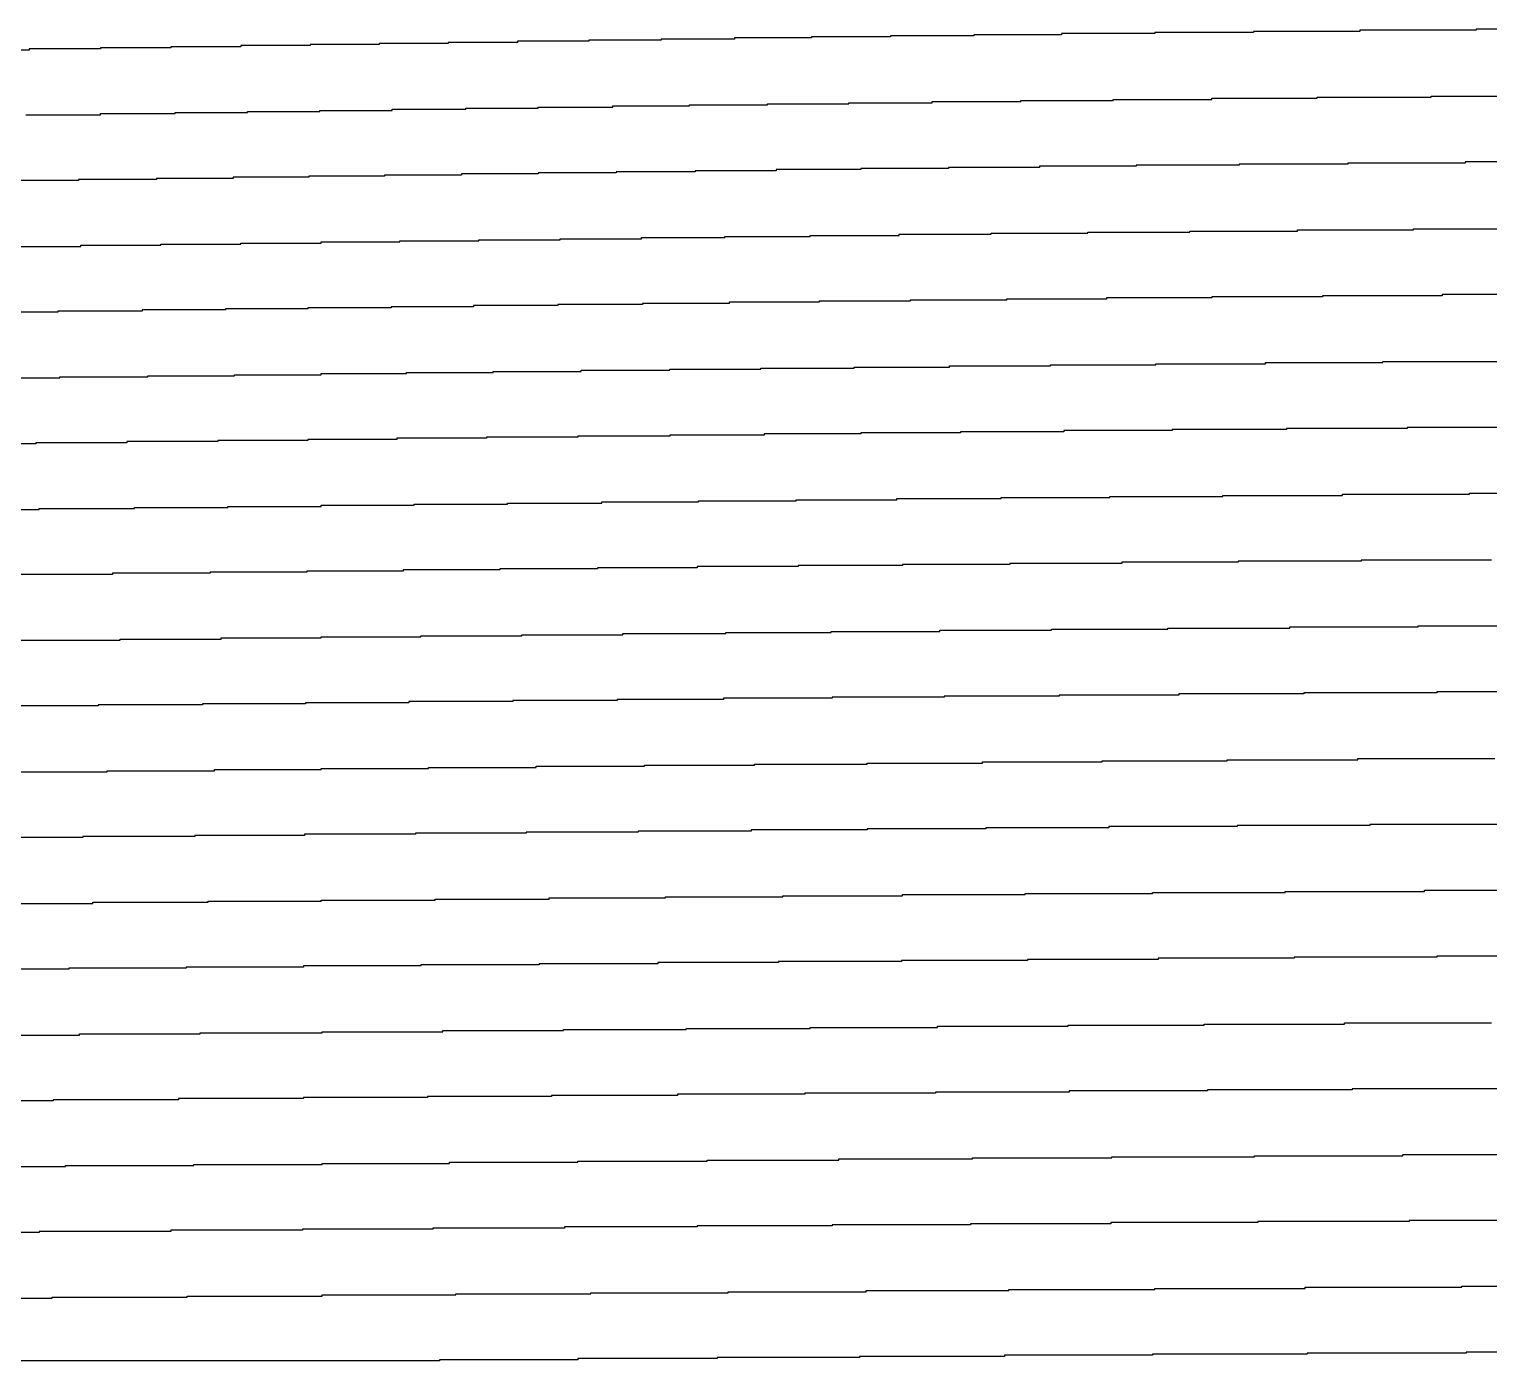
# Model space of a CAD drawing. Extents: x 600 to 5400, y 600 to 5400.
# Drawn here: x 2739 to 4070, y 600 to 1814 of the extents above; entities that cross this region are included whole.
import ezdxf

# ---------------------------------------------------------------- set-up
doc = ezdxf.new("R2010")
doc.units = 0
doc.layers.add('LG_12_W1000_ZP600_INV_LL', color=5, linetype='CONTINUOUS')

msp = doc.modelspace()

# ---------------------------------------------------------------- linework, layer by layer
at = {"layer": 'LG_12_W1000_ZP600_INV_LL'}
for points in [[(4174, 1814), (4058, 1814), (4058, 1813), (3952, 1813), (3952, 1812), (3855, 1812), (3855, 1811), (3765, 1811), (3765, 1810), (3680, 1810), (3680, 1809), (3600, 1809), (3600, 1808), (3524, 1808), (3524, 1807), (3452, 1807), (3452, 1806), (3382, 1806), (3382, 1805), (3315, 1805), (3315, 1804), (3249, 1804), (3249, 1803), (3184, 1803), (3184, 1802), (3121, 1802), (3121, 1801), (3058, 1801), (3058, 1800), (2995, 1800), (2995, 1799), (2932, 1799), (2932, 1798), (2868, 1798), (2868, 1797), (2804, 1797), (2804, 1796), (2739, 1796), (2739, 1795), (2671, 1795)], [(2736, 1736), (2804, 1736), (2804, 1737), (2872, 1737), (2872, 1738), (2938, 1738), (2938, 1739), (3004, 1739), (3004, 1740), (3070, 1740), (3070, 1741), (3137, 1741), (3137, 1742), (3203, 1742), (3203, 1743), (3271, 1743), (3271, 1744), (3341, 1744), (3341, 1745), (3412, 1745), (3412, 1746), (3486, 1746), (3486, 1747), (3562, 1747), (3562, 1748), (3643, 1748), (3643, 1749), (3727, 1749), (3727, 1750), (3817, 1750), (3817, 1751), (3913, 1751), (3913, 1752), (4017, 1752), (4017, 1753), (4129, 1753)], [(4165, 1693), (4048, 1693), (4048, 1692), (3941, 1692), (3941, 1691), (3842, 1691), (3842, 1690), (3748, 1690), (3748, 1689), (3660, 1689), (3660, 1688), (3577, 1688), (3577, 1687), (3497, 1687), (3497, 1686), (3420, 1686), (3420, 1685), (3346, 1685), (3346, 1684), (3274, 1684), (3274, 1683), (3203, 1683), (3203, 1682), (3133, 1682), (3133, 1681), (3063, 1681), (3063, 1680), (2994, 1680), (2994, 1679), (2925, 1679), (2925, 1678), (2855, 1678), (2855, 1677), (2784, 1677), (2784, 1676), (2712, 1676)], [(2711, 1616), (2786, 1616), (2786, 1617), (2859, 1617), (2859, 1618), (2932, 1618), (2932, 1619), (3005, 1619), (3005, 1620), (3077, 1620), (3077, 1621), (3149, 1621), (3149, 1622), (3223, 1622), (3223, 1623), (3297, 1623), (3297, 1624), (3373, 1624), (3373, 1625), (3451, 1625), (3451, 1626), (3532, 1626), (3532, 1627), (3616, 1627), (3616, 1628), (3704, 1628), (3704, 1629), (3797, 1629), (3797, 1630), (3895, 1630), (3895, 1631), (4001, 1631), (4001, 1632), (4114, 1632)], [(4144, 1572), (4027, 1572), (4027, 1571), (3918, 1571), (3918, 1570), (3817, 1570), (3817, 1569), (3721, 1569), (3721, 1568), (3630, 1568), (3630, 1567), (3542, 1567), (3542, 1566), (3459, 1566), (3459, 1565), (3377, 1565), (3377, 1564), (3298, 1564), (3298, 1563), (3221, 1563), (3221, 1562), (3144, 1562), (3144, 1561), (3069, 1561), (3069, 1560), (2993, 1560), (2993, 1559), (2918, 1559), (2918, 1558), (2842, 1558), (2842, 1557), (2765, 1557), (2765, 1556), (2686, 1556)], [(2685, 1496), (2767, 1496), (2767, 1497), (2847, 1497), (2847, 1498), (2926, 1498), (2926, 1499), (3005, 1499), (3005, 1500), (3083, 1500), (3083, 1501), (3162, 1501), (3162, 1502), (3242, 1502), (3242, 1503), (3323, 1503), (3323, 1504), (3406, 1504), (3406, 1505), (3491, 1505), (3491, 1506), (3578, 1506), (3578, 1507), (3670, 1507), (3670, 1508), (3766, 1508), (3766, 1509), (3866, 1509), (3866, 1510), (3973, 1510), (3973, 1511), (4088, 1511)], [(4113, 1451), (3995, 1451), (3995, 1450), (3885, 1450), (3885, 1449), (3781, 1449), (3781, 1448), (3682, 1448), (3682, 1447), (3588, 1447), (3588, 1446), (3497, 1446), (3497, 1445), (3409, 1445), (3409, 1444), (3323, 1444), (3323, 1443), (3239, 1443), (3239, 1442), (3156, 1442), (3156, 1441), (3074, 1441), (3074, 1440), (2993, 1440), (2993, 1439), (2911, 1439), (2911, 1438), (2828, 1438), (2828, 1437), (2745, 1437), (2745, 1436), (2660, 1436)], [(2660, 1376), (2748, 1376), (2748, 1377), (2835, 1377), (2835, 1378), (2920, 1378), (2920, 1379), (3005, 1379), (3005, 1380), (3090, 1380), (3090, 1381), (3175, 1381), (3175, 1382), (3261, 1382), (3261, 1383), (3349, 1383), (3349, 1384), (3438, 1384), (3438, 1385), (3530, 1385), (3530, 1386), (3625, 1386), (3625, 1387), (3724, 1387), (3724, 1388), (3827, 1388), (3827, 1389), (3936, 1389), (3936, 1390), (4052, 1390), (4052, 1391), (4176, 1391)], [(4072, 1330), (3953, 1330), (3953, 1329), (3841, 1329), (3841, 1328), (3735, 1328), (3735, 1327), (3633, 1327), (3633, 1326), (3535, 1326), (3535, 1325), (3440, 1325), (3440, 1324), (3348, 1324), (3348, 1323), (3257, 1323), (3257, 1322), (3168, 1322), (3168, 1321), (3080, 1321), (3080, 1320), (2992, 1320), (2992, 1319), (2904, 1319), (2904, 1318), (2815, 1318), (2815, 1317), (2725, 1317)], [(2729, 1257), (2822, 1257), (2822, 1258), (2914, 1258), (2914, 1259), (3005, 1259), (3005, 1260), (3096, 1260), (3096, 1261), (3188, 1261), (3188, 1262), (3280, 1262), (3280, 1263), (3374, 1263), (3374, 1264), (3470, 1264), (3470, 1265), (3569, 1265), (3569, 1266), (3671, 1266), (3671, 1267), (3777, 1267), (3777, 1268), (3888, 1268), (3888, 1269), (4005, 1269), (4005, 1270), (4130, 1270)], [(4149, 1210), (4022, 1210), (4022, 1209), (3901, 1209), (3901, 1208), (3787, 1208), (3787, 1207), (3678, 1207), (3678, 1206), (3573, 1206), (3573, 1205), (3471, 1205), (3471, 1204), (3372, 1204), (3372, 1203), (3275, 1203), (3275, 1202), (3180, 1202), (3180, 1201), (3085, 1201), (3085, 1200), (2991, 1200), (2991, 1199), (2897, 1199), (2897, 1198), (2802, 1198), (2802, 1197), (2705, 1197)], [(2710, 1137), (2810, 1137), (2810, 1138), (2908, 1138), (2908, 1139), (3005, 1139), (3005, 1140), (3103, 1140), (3103, 1141), (3201, 1141), (3201, 1142), (3300, 1142), (3300, 1143), (3400, 1143), (3400, 1144), (3503, 1144), (3503, 1145), (3608, 1145), (3608, 1146), (3717, 1146), (3717, 1147), (3831, 1147), (3831, 1148), (3950, 1148), (3950, 1149), (4075, 1149)], [(4090, 1089), (3961, 1089), (3961, 1088), (3840, 1088), (3840, 1087), (3723, 1087), (3723, 1086), (3611, 1086), (3611, 1085), (3503, 1085), (3503, 1084), (3397, 1084), (3397, 1083), (3294, 1083), (3294, 1082), (3192, 1082), (3192, 1081), (3091, 1081), (3091, 1080), (2990, 1080), (2990, 1079), (2890, 1079), (2890, 1078), (2788, 1078), (2788, 1077), (2685, 1077)], [(2691, 1017), (2797, 1017), (2797, 1018), (2902, 1018), (2902, 1019), (3005, 1019), (3005, 1020), (3109, 1020), (3109, 1021), (3213, 1021), (3213, 1022), (3319, 1022), (3319, 1023), (3426, 1023), (3426, 1024), (3535, 1024), (3535, 1025), (3647, 1025), (3647, 1026), (3763, 1026), (3763, 1027), (3884, 1027), (3884, 1028), (4011, 1028), (4011, 1029), (4144, 1029)], [(4158, 969), (4022, 969), (4022, 968), (3892, 968), (3892, 967), (3768, 967), (3768, 966), (3649, 966), (3649, 965), (3534, 965), (3534, 964), (3422, 964), (3422, 963), (3312, 963), (3312, 962), (3204, 962), (3204, 961), (3096, 961), (3096, 960), (2989, 960), (2989, 959), (2882, 959), (2882, 958), (2775, 958), (2775, 957), (2666, 957)], [(2673, 897), (2785, 897), (2785, 898), (2895, 898), (2895, 899), (3006, 899), (3006, 900), (3116, 900), (3116, 901), (3226, 901), (3226, 902), (3338, 902), (3338, 903), (3451, 903), (3451, 904), (3567, 904), (3567, 905), (3686, 905), (3686, 906), (3810, 906), (3810, 907), (3938, 907), (3938, 908), (4072, 908)], [(4082, 848), (3945, 848), (3945, 847), (3813, 847), (3813, 846), (3687, 846), (3687, 845), (3565, 845), (3565, 844), (3446, 844), (3446, 843), (3330, 843), (3330, 842), (3215, 842), (3215, 841), (3102, 841), (3102, 840), (2989, 840), (2989, 839), (2875, 839), (2875, 838), (2761, 838), (2761, 837), (2646, 837)], [(2654, 777), (2772, 777), (2772, 778), (2889, 778), (2889, 779), (3006, 779), (3006, 780), (3122, 780), (3122, 781), (3239, 781), (3239, 782), (3357, 782), (3357, 783), (3477, 783), (3477, 784), (3599, 784), (3599, 785), (3726, 785), (3726, 786), (3856, 786), (3856, 787), (3991, 787), (3991, 788), (4134, 788)], [(4142, 728), (3997, 728), (3997, 727), (3859, 727), (3859, 726), (3725, 726), (3725, 725), (3597, 725), (3597, 724), (3471, 724), (3471, 723), (3348, 723), (3348, 722), (3227, 722), (3227, 721), (3107, 721), (3107, 720), (2988, 720), (2988, 719), (2868, 719), (2868, 718), (2748, 718), (2748, 717), (2626, 717)], [(2635, 657), (2760, 657), (2760, 658), (2883, 658), (2883, 659), (3006, 659), (3006, 660), (3128, 660), (3128, 661), (3251, 661), (3251, 662), (3376, 662), (3376, 663), (3502, 663), (3502, 664), (3632, 664), (3632, 665), (3765, 665), (3765, 666), (3902, 666), (3902, 667), (4045, 667), (4045, 668), (4195, 668)], [(4202, 608), (4049, 608), (4049, 607), (3904, 607), (3904, 606), (3763, 606), (3763, 605), (3628, 605), (3628, 604), (3496, 604), (3496, 603), (3366, 603), (3366, 602), (3239, 602), (3239, 601), (3113, 601), (3113, 600), (600, 600)]]:
    msp.add_lwpolyline(points, dxfattribs=at)

doc.saveas('drawing.dxf')
